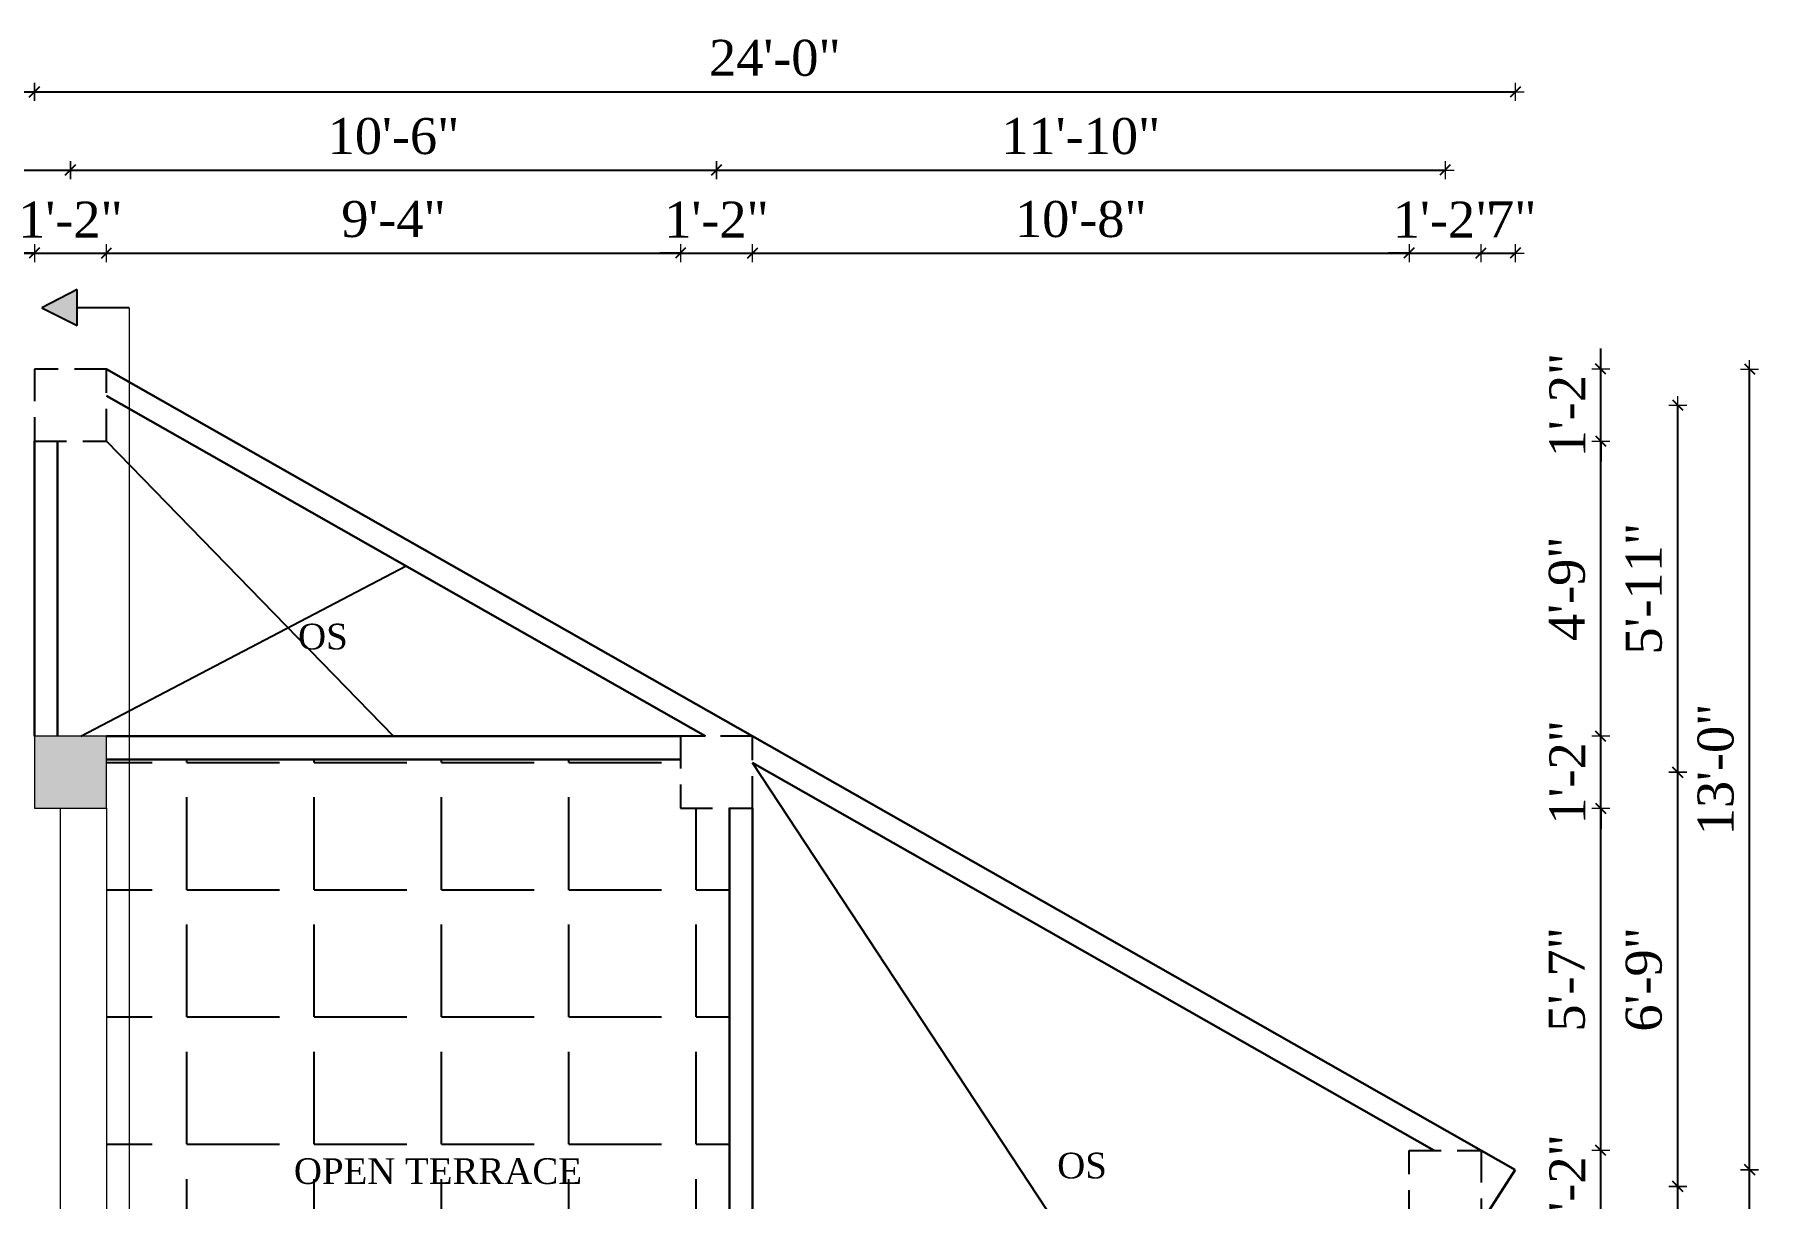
# Model space of a CAD drawing. Header units: inches. Extents: x 151827 to 346502, y -56182 to -23217.
# Drawn here: x 155697.4 to 156032.5, y -31789.5 to -31563.2 of the extents above; entities that cross this region are included whole.
import ezdxf

# ---------------------------------------------------------------- set-up
doc = ezdxf.new("R2010")
doc.units = ezdxf.units.IN
doc.header["$LTSCALE"] = 5
doc.header["$MEASUREMENT"] = 0
doc.linetypes.add('HIDDEN', pattern=[0.375, 0.25, -0.125])
doc.layers.add('A-WALL', color=7, linetype='Continuous', lineweight=9)
doc.layers.add('Dimension', color=7, linetype='Continuous', lineweight=18)
doc.layers.add('dim line', color=7, linetype='Continuous', lineweight=15, true_color=0xfab2b2)
doc.layers.add('TEXT', color=6, linetype='Continuous')
doc.layers.add('WALL', color=7, linetype='Continuous')
doc.styles.add('ordinary', font='times.ttf')
doc.dimstyles.new('Copy of 96', dxfattribs={"dimtxt": 7, "dimasz": 4, "dimexe": 0.5, "dimexo": 0.5, "dimgap": 3, "dimtad": 1, "dimdec": 1, "dimzin": 11, "dimdsep": 46, "dimlunit": 4, "dimtxsty": 'ordinary', "dimblk": 'OBLIQUE', "dimcen": 0.09, "dimse1": 1, "dimse2": 1, "dimclrt": 6, "dimazin": 0, "dimtfac": 1, "dimtdec": 1, "dimtix": 1, "dimtmove": 2, "dimatfit": 3, "dimldrblk": 'leader', "dimfxl": 0.5, "dimfxlon": 1, "dimtolj": 1, "dimtzin": 0, "dimarcsym": 0})

# ---------------------------------------------------------------- blocks, each defined once
blk = doc.blocks.new('oblique')
at = {"color": 0, "lineweight": -2}
blk.add_line((0.25, 0.25), (-0.25, -0.25), dxfattribs=at)
at = {"layer": 'dim line', "lineweight": 9}
for p, q in [((-0.4375, 0), (0.4375, 0)), ((0, 0.4375), (0, -0.4375))]:
    blk.add_line(p, q, dxfattribs=at)
blk = doc.blocks.new('*D1806')
at = {"layer": 'A-WALL', "color": 0, "lineweight": -2, "ltscale": 5, "transparency": 16777216}
for p, q in [((156001.83, -31780.17), (156001.83, -31776.17)), ((156001.83, -31794.17), (156001.83, -31780.17)), ((156001.83, -31794.17), (156001.83, -31798.17))]:
    blk.add_line(p, q, dxfattribs=at)
at = {"layer": 'Defpoints', "color": 0, "ltscale": 5, "transparency": 16777216}
for p in [(155978.57, -31780.17), (156001.83, -31780.17), (155978.57, -31794.17)]:
    blk.add_point(p, dxfattribs=at)
at = {"layer": 'A-WALL', "color": 0, "lineweight": -2, "ltscale": 5, "transparency": 16777216, "xscale": 4, "yscale": 4, "zscale": 4}
for p, rotation in [((156001.83, -31780.17), 270), ((156001.83, -31794.17), 90)]:
    blk.add_blockref('oblique', p, dxfattribs=dict(at, rotation=rotation))
at = {"layer": 'A-WALL', "color": 6, "ltscale": 5, "transparency": 16777216, "insert": (155995.33, -31787.17), "char_height": 7, "attachment_point": 5, "rotation": 90, "style": 'ordinary'}
blk.add_mtext('\\A1;1\'-2"', dxfattribs=at)
blk = doc.blocks.new('_OBLIQUE')
at = {"color": 0, "linetype": 'ByBlock'}
blk.add_line((-0.5, -0.5), (0.5, 0.5), dxfattribs=at)
blk = doc.blocks.new('leader')
at = {"layer": 'Dimension'}
for p, q in [((0, -4.328), (0, 4.328)), ((-4.424, 0), (4.424, 0))]:
    blk.add_line(p, q, dxfattribs=at)
blk = doc.blocks.new('*D1807')
at = {"layer": 'A-WALL', "color": 0, "lineweight": -2, "ltscale": 5, "transparency": 16777216}
blk.add_line((156001.83, -31780.17), (156001.83, -31713.67), dxfattribs=at)
at = {"layer": 'Defpoints', "color": 0, "ltscale": 5, "transparency": 16777216}
for p in [(155836.95, -31713.67), (156001.83, -31713.67), (155978.57, -31780.17)]:
    blk.add_point(p, dxfattribs=at)
at = {"layer": 'A-WALL', "color": 0, "lineweight": -2, "ltscale": 5, "transparency": 16777216, "xscale": 4, "yscale": 4, "zscale": 4}
for p, rotation in [((156001.83, -31713.67), 90), ((156001.83, -31780.17), 270)]:
    blk.add_blockref('oblique', p, dxfattribs=dict(at, rotation=rotation))
at = {"layer": 'A-WALL', "color": 6, "ltscale": 5, "transparency": 16777216, "insert": (155995.26, -31746.92), "char_height": 7, "attachment_point": 5, "rotation": 90, "style": 'ordinary'}
blk.add_mtext('\\A1;5\'-7"', dxfattribs=at)
blk = doc.blocks.new('*D1808')
at = {"layer": 'A-WALL', "color": 0, "lineweight": -2, "ltscale": 5, "transparency": 16777216}
for p, q in [((156001.83, -31699.67), (156001.83, -31695.67)), ((156001.83, -31713.67), (156001.83, -31699.67)), ((156001.83, -31713.67), (156001.83, -31717.67))]:
    blk.add_line(p, q, dxfattribs=at)
at = {"layer": 'Defpoints', "color": 0, "ltscale": 5, "transparency": 16777216}
for p in [(155836.95, -31699.67), (156001.83, -31699.67), (155836.95, -31713.67)]:
    blk.add_point(p, dxfattribs=at)
at = {"layer": 'A-WALL', "color": 0, "lineweight": -2, "ltscale": 5, "transparency": 16777216, "xscale": 4, "yscale": 4, "zscale": 4}
for p, rotation in [((156001.83, -31699.67), 270), ((156001.83, -31713.67), 90)]:
    blk.add_blockref('oblique', p, dxfattribs=dict(at, rotation=rotation))
at = {"layer": 'A-WALL', "color": 6, "ltscale": 5, "transparency": 16777216, "insert": (155995.33, -31706.67), "char_height": 7, "attachment_point": 5, "rotation": 90, "style": 'ordinary'}
blk.add_mtext('\\A1;1\'-2"', dxfattribs=at)
blk = doc.blocks.new('*D1809')
at = {"layer": 'A-WALL', "color": 0, "lineweight": -2, "ltscale": 5, "transparency": 16777216}
blk.add_line((156001.83, -31699.67), (156001.83, -31642.28), dxfattribs=at)
at = {"layer": 'Defpoints', "color": 0, "ltscale": 5, "transparency": 16777216}
for p in [(155711.38, -31642.28), (156001.83, -31642.28), (155836.95, -31699.67)]:
    blk.add_point(p, dxfattribs=at)
at = {"layer": 'A-WALL', "color": 0, "lineweight": -2, "ltscale": 5, "transparency": 16777216, "xscale": 4, "yscale": 4, "zscale": 4}
for p, rotation in [((156001.83, -31642.28), 90), ((156001.83, -31699.67), 270)]:
    blk.add_blockref('oblique', p, dxfattribs=dict(at, rotation=rotation))
at = {"layer": 'A-WALL', "color": 6, "ltscale": 5, "transparency": 16777216, "insert": (155995.26, -31670.98), "char_height": 7, "attachment_point": 5, "rotation": 90, "style": 'ordinary'}
blk.add_mtext('\\A1;4\'-9"', dxfattribs=at)
blk = doc.blocks.new('*D1810')
at = {"layer": 'Defpoints', "color": 0, "linetype": 'HIDDEN', "ltscale": 5, "transparency": 16777216}
for p in [(155711.38, -31628.28), (156001.83, -31628.28), (155711.38, -31642.28)]:
    blk.add_point(p, dxfattribs=at)
at = {"layer": 'WALL', "color": 0, "lineweight": -2, "ltscale": 5, "transparency": 16777216}
for p, q in [((156001.83, -31628.28), (156001.83, -31624.28)), ((156001.83, -31642.28), (156001.83, -31628.28)), ((156001.83, -31642.28), (156001.83, -31646.28))]:
    blk.add_line(p, q, dxfattribs=at)
at = {"layer": 'WALL', "color": 0, "linetype": 'HIDDEN', "lineweight": -2, "ltscale": 5, "transparency": 16777216, "xscale": 4, "yscale": 4, "zscale": 4}
for p, rotation in [((156001.83, -31628.28), 270), ((156001.83, -31642.28), 90)]:
    blk.add_blockref('oblique', p, dxfattribs=dict(at, rotation=rotation))
at = {"layer": 'WALL', "color": 6, "linetype": 'HIDDEN', "ltscale": 5, "transparency": 16777216, "insert": (155995.33, -31635.28), "char_height": 7, "attachment_point": 5, "rotation": 90, "style": 'ordinary'}
blk.add_mtext('\\A1;1\'-2"', dxfattribs=at)
blk = doc.blocks.new('*D1811')
at = {"layer": 'A-WALL', "color": 0, "lineweight": -2, "ltscale": 5, "transparency": 16777216}
blk.add_line((156016.78, -31846.95), (156016.78, -31787.17), dxfattribs=at)
at = {"layer": 'Defpoints', "color": 0, "ltscale": 5, "transparency": 16777216}
for p in [(155971.57, -31787.17), (156016.78, -31787.17), (155932.96, -31846.95)]:
    blk.add_point(p, dxfattribs=at)
at = {"layer": 'A-WALL', "color": 0, "lineweight": -2, "ltscale": 5, "transparency": 16777216, "xscale": 4, "yscale": 4, "zscale": 4}
for p, rotation in [((156016.78, -31787.17), 90), ((156016.78, -31846.95), 270)]:
    blk.add_blockref('oblique', p, dxfattribs=dict(at, rotation=rotation))
at = {"layer": 'A-WALL', "color": 6, "ltscale": 5, "transparency": 16777216, "insert": (156010.22, -31817.06), "char_height": 7, "attachment_point": 5, "rotation": 90, "style": 'ordinary'}
blk.add_mtext('\\A1;5\'-0"', dxfattribs=at)
blk = doc.blocks.new('*D1812')
at = {"layer": 'A-WALL', "color": 0, "lineweight": -2, "ltscale": 5, "transparency": 16777216}
blk.add_line((156016.78, -31787.17), (156016.78, -31706.67), dxfattribs=at)
at = {"layer": 'Defpoints', "color": 0, "ltscale": 5, "transparency": 16777216}
for p in [(155829.95, -31706.67), (156016.78, -31706.67), (155971.57, -31787.17)]:
    blk.add_point(p, dxfattribs=at)
at = {"layer": 'A-WALL', "color": 0, "lineweight": -2, "ltscale": 5, "transparency": 16777216, "xscale": 4, "yscale": 4, "zscale": 4}
for p, rotation in [((156016.78, -31706.67), 90), ((156016.78, -31787.17), 270)]:
    blk.add_blockref('oblique', p, dxfattribs=dict(at, rotation=rotation))
at = {"layer": 'A-WALL', "color": 6, "ltscale": 5, "transparency": 16777216, "insert": (156010.21, -31746.92), "char_height": 7, "attachment_point": 5, "rotation": 90, "style": 'ordinary'}
blk.add_mtext('\\A1;6\'-9"', dxfattribs=at)
blk = doc.blocks.new('*D1813')
at = {"layer": 'A-WALL', "color": 0, "lineweight": -2, "ltscale": 5, "transparency": 16777216}
blk.add_line((156016.78, -31706.67), (156016.78, -31635.28), dxfattribs=at)
at = {"layer": 'Defpoints', "color": 0, "ltscale": 5, "transparency": 16777216}
for p in [(155704.38, -31635.28), (156016.78, -31635.28), (155829.95, -31706.67)]:
    blk.add_point(p, dxfattribs=at)
at = {"layer": 'A-WALL', "color": 0, "lineweight": -2, "ltscale": 5, "transparency": 16777216, "xscale": 4, "yscale": 4, "zscale": 4}
for p, rotation in [((156016.78, -31635.28), 90), ((156016.78, -31706.67), 270)]:
    blk.add_blockref('oblique', p, dxfattribs=dict(at, rotation=rotation))
at = {"layer": 'A-WALL', "color": 6, "ltscale": 5, "transparency": 16777216, "insert": (156010.22, -31670.98), "char_height": 7, "attachment_point": 5, "rotation": 90, "style": 'ordinary'}
blk.add_mtext('\\A1;5\'-11"', dxfattribs=at)
blk = doc.blocks.new('*D1814')
at = {"layer": 'A-WALL', "color": 0, "lineweight": -2, "ltscale": 5, "transparency": 16777216}
blk.add_line((156030.74, -31892.95), (156030.74, -31783.94), dxfattribs=at)
at = {"layer": 'Defpoints', "color": 0, "ltscale": 5, "transparency": 16777216}
for p in [(155985.2, -31783.94), (156030.74, -31783.94), (155914.76, -31892.95)]:
    blk.add_point(p, dxfattribs=at)
at = {"layer": 'A-WALL', "color": 0, "lineweight": -2, "ltscale": 5, "transparency": 16777216, "xscale": 4, "yscale": 4, "zscale": 4}
for p, rotation in [((156030.74, -31783.94), 90), ((156030.74, -31892.95), 270)]:
    blk.add_blockref('oblique', p, dxfattribs=dict(at, rotation=rotation))
at = {"layer": 'A-WALL', "color": 6, "ltscale": 5, "transparency": 16777216, "insert": (156024.17, -31838.45), "char_height": 7, "attachment_point": 5, "rotation": 90, "style": 'ordinary'}
blk.add_mtext('\\A1;9\'-1"', dxfattribs=at)
blk = doc.blocks.new('*D1815')
at = {"layer": 'A-WALL', "color": 0, "lineweight": -2, "ltscale": 5, "transparency": 16777216}
blk.add_line((156030.74, -31783.94), (156030.74, -31628.28), dxfattribs=at)
at = {"layer": 'Defpoints', "color": 0, "ltscale": 5, "transparency": 16777216}
for p in [(155711.38, -31628.28), (156030.74, -31628.28), (155985.2, -31783.94)]:
    blk.add_point(p, dxfattribs=at)
at = {"layer": 'A-WALL', "color": 0, "lineweight": -2, "ltscale": 5, "transparency": 16777216, "xscale": 4, "yscale": 4, "zscale": 4}
for p, rotation in [((156030.74, -31628.28), 90), ((156030.74, -31783.94), 270)]:
    blk.add_blockref('oblique', p, dxfattribs=dict(at, rotation=rotation))
at = {"layer": 'A-WALL', "color": 6, "ltscale": 5, "transparency": 16777216, "insert": (156024.18, -31706.11), "char_height": 7, "attachment_point": 5, "rotation": 90, "style": 'ordinary'}
blk.add_mtext('\\A1;13\'-0"', dxfattribs=at)
blk = doc.blocks.new('*D1802')
at = {"layer": 'A-WALL', "color": 0, "lineweight": -2, "ltscale": 5, "transparency": 16777216}
blk.add_line((155549.1, -31705.85), (155550.86, -31631.65), dxfattribs=at)
at = {"layer": 'Defpoints', "color": 0, "ltscale": 5, "transparency": 16777216}
for p in [(155550.86, -31631.65), (155704.38, -31635.28), (155583.5, -31706.67)]:
    blk.add_point(p, dxfattribs=at)
at = {"layer": 'A-WALL', "color": 0, "lineweight": -2, "ltscale": 5, "transparency": 16777216, "xscale": 4, "yscale": 4, "zscale": 4}
for p, rotation in [((155550.86, -31631.65), 88.64238169298181), ((155549.1, -31705.85), 268.6423816929818)]:
    blk.add_blockref('oblique', p, dxfattribs=dict(at, rotation=rotation))
at = {"layer": 'A-WALL', "color": 6, "ltscale": 5, "transparency": 16777216, "insert": (155543.42, -31668.59), "char_height": 7, "attachment_point": 5, "rotation": 88.6424, "style": 'ordinary'}
blk.add_mtext('\\A1;6\'-2"', dxfattribs=at)
blk = doc.blocks.new('*D1827')
at = {"layer": 'A-WALL', "color": 0, "lineweight": -2, "ltscale": 5, "transparency": 16777216}
blk.add_line((155978.57, -31919.56), (155985.2, -31919.56), dxfattribs=at)
at = {"layer": 'Defpoints', "color": 0, "ltscale": 5, "transparency": 16777216}
for p in [(155985.2, -31783.94), (155978.57, -31794.17), (155985.2, -31919.56)]:
    blk.add_point(p, dxfattribs=at)
at = {"layer": 'A-WALL', "color": 0, "lineweight": -2, "ltscale": 5, "transparency": 16777216, "xscale": 4, "yscale": 4, "zscale": 4, "rotation": 180}
blk.add_blockref('oblique', (155978.57, -31919.56), dxfattribs=at)
at = {"layer": 'A-WALL', "color": 0, "lineweight": -2, "ltscale": 5, "transparency": 16777216, "xscale": 4, "yscale": 4, "zscale": 4}
blk.add_blockref('oblique', (155985.2, -31919.56), dxfattribs=at)
at = {"layer": 'A-WALL', "color": 6, "ltscale": 5, "transparency": 16777216, "insert": (155983.61, -31912.95), "char_height": 7, "attachment_point": 5, "style": 'ordinary'}
blk.add_mtext('\\A1;7"', dxfattribs=at)
blk = doc.blocks.new('*D1831')
at = {"layer": 'A-WALL', "color": 0, "lineweight": -2, "ltscale": 5, "transparency": 16777216}
blk.add_line((155932.96, -31932.8), (155971.57, -31932.8), dxfattribs=at)
at = {"layer": 'Defpoints', "color": 0, "ltscale": 5, "transparency": 16777216}
for p in [(155971.57, -31787.17), (155932.96, -31846.95), (155971.57, -31932.8)]:
    blk.add_point(p, dxfattribs=at)
at = {"layer": 'A-WALL', "color": 0, "lineweight": -2, "ltscale": 5, "transparency": 16777216, "xscale": 4, "yscale": 4, "zscale": 4, "rotation": 180}
blk.add_blockref('oblique', (155932.96, -31932.8), dxfattribs=at)
at = {"layer": 'A-WALL', "color": 0, "lineweight": -2, "ltscale": 5, "transparency": 16777216, "xscale": 4, "yscale": 4, "zscale": 4}
blk.add_blockref('oblique', (155971.57, -31932.8), dxfattribs=at)
at = {"layer": 'A-WALL', "color": 6, "ltscale": 5, "transparency": 16777216, "insert": (155952.26, -31926.24), "char_height": 7, "attachment_point": 5, "style": 'ordinary'}
blk.add_mtext('\\A1;3\'-3"', dxfattribs=at)
blk = doc.blocks.new('*D1833')
at = {"layer": 'A-WALL', "color": 0, "lineweight": -2, "ltscale": 5, "transparency": 16777216}
blk.add_line((155939.64, -31945.86), (155985.2, -31945.86), dxfattribs=at)
at = {"layer": 'Defpoints', "color": 0, "ltscale": 5, "transparency": 16777216}
for p in [(155985.2, -31783.94), (155939.64, -31853.95), (155985.2, -31945.86)]:
    blk.add_point(p, dxfattribs=at)
at = {"layer": 'A-WALL', "color": 0, "lineweight": -2, "ltscale": 5, "transparency": 16777216, "xscale": 4, "yscale": 4, "zscale": 4, "rotation": 180}
blk.add_blockref('oblique', (155939.64, -31945.86), dxfattribs=at)
at = {"layer": 'A-WALL', "color": 0, "lineweight": -2, "ltscale": 5, "transparency": 16777216, "xscale": 4, "yscale": 4, "zscale": 4}
blk.add_blockref('oblique', (155985.2, -31945.86), dxfattribs=at)
at = {"layer": 'A-WALL', "color": 6, "ltscale": 5, "transparency": 16777216, "insert": (155962.42, -31939.3), "char_height": 7, "attachment_point": 5, "style": 'ordinary'}
blk.add_mtext('\\A1;3\'-10"', dxfattribs=at)
blk = doc.blocks.new('*D1835')
at = {"layer": 'A-WALL', "color": 0, "lineweight": -2, "ltscale": 5, "transparency": 16777216}
blk.add_line((155590.5, -31605.73), (155697.38, -31605.73), dxfattribs=at)
at = {"layer": 'Defpoints', "color": 0, "ltscale": 5, "transparency": 16777216}
for p in [(155697.38, -31605.73), (155697.38, -31628.28), (155590.5, -31699.67)]:
    blk.add_point(p, dxfattribs=at)
at = {"layer": 'A-WALL', "color": 0, "lineweight": -2, "ltscale": 5, "transparency": 16777216, "xscale": 4, "yscale": 4, "zscale": 4, "rotation": 180}
blk.add_blockref('oblique', (155590.5, -31605.73), dxfattribs=at)
at = {"layer": 'A-WALL', "color": 0, "lineweight": -2, "ltscale": 5, "transparency": 16777216, "xscale": 4, "yscale": 4, "zscale": 4}
blk.add_blockref('oblique', (155697.38, -31605.73), dxfattribs=at)
at = {"layer": 'A-WALL', "color": 6, "ltscale": 5, "transparency": 16777216, "insert": (155643.94, -31599.17), "char_height": 7, "attachment_point": 5, "style": 'ordinary'}
blk.add_mtext('\\A1;8\'-11"', dxfattribs=at)
blk = doc.blocks.new('*D1836')
at = {"layer": 'A-WALL', "color": 0, "lineweight": -2, "ltscale": 5, "transparency": 16777216}
for p, q in [((155697.38, -31605.73), (155693.38, -31605.73)), ((155697.38, -31605.73), (155711.38, -31605.73)), ((155711.38, -31605.73), (155715.38, -31605.73))]:
    blk.add_line(p, q, dxfattribs=at)
at = {"layer": 'Defpoints', "color": 0, "ltscale": 5, "transparency": 16777216}
for p in [(155711.38, -31605.73), (155697.38, -31628.28), (155711.38, -31628.28)]:
    blk.add_point(p, dxfattribs=at)
at = {"layer": 'A-WALL', "color": 0, "lineweight": -2, "ltscale": 5, "transparency": 16777216, "xscale": 4, "yscale": 4, "zscale": 4}
blk.add_blockref('oblique', (155697.38, -31605.73), dxfattribs=at)
at = {"layer": 'A-WALL', "color": 0, "lineweight": -2, "ltscale": 5, "transparency": 16777216, "xscale": 4, "yscale": 4, "zscale": 4, "rotation": 180}
blk.add_blockref('oblique', (155711.38, -31605.73), dxfattribs=at)
at = {"layer": 'A-WALL', "color": 6, "ltscale": 5, "transparency": 16777216, "insert": (155704.38, -31599.23), "char_height": 7, "attachment_point": 5, "style": 'ordinary'}
blk.add_mtext('\\A1;1\'-2"', dxfattribs=at)
blk = doc.blocks.new('*D1837')
at = {"layer": 'A-WALL', "color": 0, "lineweight": -2, "ltscale": 5, "transparency": 16777216}
blk.add_line((155711.38, -31605.73), (155822.95, -31605.73), dxfattribs=at)
at = {"layer": 'Defpoints', "color": 0, "ltscale": 5, "transparency": 16777216}
for p in [(155822.95, -31605.73), (155711.38, -31628.28), (155822.95, -31699.67)]:
    blk.add_point(p, dxfattribs=at)
at = {"layer": 'A-WALL', "color": 0, "lineweight": -2, "ltscale": 5, "transparency": 16777216, "xscale": 4, "yscale": 4, "zscale": 4, "rotation": 180}
blk.add_blockref('oblique', (155711.38, -31605.73), dxfattribs=at)
at = {"layer": 'A-WALL', "color": 0, "lineweight": -2, "ltscale": 5, "transparency": 16777216, "xscale": 4, "yscale": 4, "zscale": 4}
blk.add_blockref('oblique', (155822.95, -31605.73), dxfattribs=at)
at = {"layer": 'A-WALL', "color": 6, "ltscale": 5, "transparency": 16777216, "insert": (155767.17, -31599.16), "char_height": 7, "attachment_point": 5, "style": 'ordinary'}
blk.add_mtext('\\A1;9\'-4"', dxfattribs=at)
blk = doc.blocks.new('*D1838')
at = {"layer": 'A-WALL', "color": 0, "lineweight": -2, "ltscale": 5, "transparency": 16777216}
for p, q in [((155822.95, -31605.73), (155818.95, -31605.73)), ((155822.95, -31605.73), (155836.95, -31605.73)), ((155836.95, -31605.73), (155840.95, -31605.73))]:
    blk.add_line(p, q, dxfattribs=at)
at = {"layer": 'Defpoints', "color": 0, "ltscale": 5, "transparency": 16777216}
for p in [(155836.95, -31605.73), (155822.95, -31699.67), (155836.95, -31699.67)]:
    blk.add_point(p, dxfattribs=at)
at = {"layer": 'A-WALL', "color": 0, "lineweight": -2, "ltscale": 5, "transparency": 16777216, "xscale": 4, "yscale": 4, "zscale": 4}
blk.add_blockref('oblique', (155822.95, -31605.73), dxfattribs=at)
at = {"layer": 'A-WALL', "color": 0, "lineweight": -2, "ltscale": 5, "transparency": 16777216, "xscale": 4, "yscale": 4, "zscale": 4, "rotation": 180}
blk.add_blockref('oblique', (155836.95, -31605.73), dxfattribs=at)
at = {"layer": 'A-WALL', "color": 6, "ltscale": 5, "transparency": 16777216, "insert": (155829.95, -31599.23), "char_height": 7, "attachment_point": 5, "style": 'ordinary'}
blk.add_mtext('\\A1;1\'-2"', dxfattribs=at)
blk = doc.blocks.new('*D1839')
at = {"layer": 'A-WALL', "color": 0, "lineweight": -2, "ltscale": 5, "transparency": 16777216}
blk.add_line((155836.95, -31605.73), (155964.57, -31605.73), dxfattribs=at)
at = {"layer": 'Defpoints', "color": 0, "ltscale": 5, "transparency": 16777216}
for p in [(155964.57, -31605.73), (155836.95, -31699.67), (155964.57, -31780.17)]:
    blk.add_point(p, dxfattribs=at)
at = {"layer": 'A-WALL', "color": 0, "lineweight": -2, "ltscale": 5, "transparency": 16777216, "xscale": 4, "yscale": 4, "zscale": 4, "rotation": 180}
blk.add_blockref('oblique', (155836.95, -31605.73), dxfattribs=at)
at = {"layer": 'A-WALL', "color": 0, "lineweight": -2, "ltscale": 5, "transparency": 16777216, "xscale": 4, "yscale": 4, "zscale": 4}
blk.add_blockref('oblique', (155964.57, -31605.73), dxfattribs=at)
at = {"layer": 'A-WALL', "color": 6, "ltscale": 5, "transparency": 16777216, "insert": (155900.76, -31599.17), "char_height": 7, "attachment_point": 5, "style": 'ordinary'}
blk.add_mtext('\\A1;10\'-8"', dxfattribs=at)
blk = doc.blocks.new('*D1840')
at = {"layer": 'A-WALL', "color": 0, "lineweight": -2, "ltscale": 5, "transparency": 16777216}
for p, q in [((155964.57, -31605.73), (155960.57, -31605.73)), ((155964.57, -31605.73), (155978.57, -31605.73)), ((155978.57, -31605.73), (155982.57, -31605.73))]:
    blk.add_line(p, q, dxfattribs=at)
at = {"layer": 'Defpoints', "color": 0, "ltscale": 5, "transparency": 16777216}
for p in [(155978.57, -31605.73), (155964.57, -31780.17), (155978.57, -31780.17)]:
    blk.add_point(p, dxfattribs=at)
at = {"layer": 'A-WALL', "color": 0, "lineweight": -2, "ltscale": 5, "transparency": 16777216, "xscale": 4, "yscale": 4, "zscale": 4}
blk.add_blockref('oblique', (155964.57, -31605.73), dxfattribs=at)
at = {"layer": 'A-WALL', "color": 0, "lineweight": -2, "ltscale": 5, "transparency": 16777216, "xscale": 4, "yscale": 4, "zscale": 4, "rotation": 180}
blk.add_blockref('oblique', (155978.57, -31605.73), dxfattribs=at)
at = {"layer": 'A-WALL', "color": 6, "ltscale": 5, "transparency": 16777216, "insert": (155971.57, -31599.23), "char_height": 7, "attachment_point": 5, "style": 'ordinary'}
blk.add_mtext('\\A1;1\'-2"', dxfattribs=at)
blk = doc.blocks.new('*D1841')
at = {"layer": 'A-WALL', "color": 0, "lineweight": -2, "ltscale": 5, "transparency": 16777216}
blk.add_line((155978.57, -31605.73), (155985.2, -31605.73), dxfattribs=at)
at = {"layer": 'Defpoints', "color": 0, "ltscale": 5, "transparency": 16777216}
for p in [(155985.2, -31605.73), (155978.57, -31780.17), (155985.2, -31783.94)]:
    blk.add_point(p, dxfattribs=at)
at = {"layer": 'A-WALL', "color": 0, "lineweight": -2, "ltscale": 5, "transparency": 16777216, "xscale": 4, "yscale": 4, "zscale": 4, "rotation": 180}
blk.add_blockref('oblique', (155978.57, -31605.73), dxfattribs=at)
at = {"layer": 'A-WALL', "color": 0, "lineweight": -2, "ltscale": 5, "transparency": 16777216, "xscale": 4, "yscale": 4, "zscale": 4}
blk.add_blockref('oblique', (155985.2, -31605.73), dxfattribs=at)
at = {"layer": 'A-WALL', "color": 6, "ltscale": 5, "transparency": 16777216, "insert": (155984.53, -31599.15), "char_height": 7, "attachment_point": 5, "style": 'ordinary'}
blk.add_mtext('\\A1;7"', dxfattribs=at)
blk = doc.blocks.new('*D1842')
at = {"layer": 'A-WALL', "color": 0, "lineweight": -2, "ltscale": 5, "transparency": 16777216}
blk.add_line((155583.5, -31589.6), (155704.38, -31589.6), dxfattribs=at)
at = {"layer": 'Defpoints', "color": 0, "ltscale": 5, "transparency": 16777216}
for p in [(155704.38, -31589.6), (155583.5, -31706.67), (155704.38, -31706.67)]:
    blk.add_point(p, dxfattribs=at)
at = {"layer": 'A-WALL', "color": 0, "lineweight": -2, "ltscale": 5, "transparency": 16777216, "xscale": 4, "yscale": 4, "zscale": 4, "rotation": 180}
blk.add_blockref('oblique', (155583.5, -31589.6), dxfattribs=at)
at = {"layer": 'A-WALL', "color": 0, "lineweight": -2, "ltscale": 5, "transparency": 16777216, "xscale": 4, "yscale": 4, "zscale": 4}
blk.add_blockref('oblique', (155704.38, -31589.6), dxfattribs=at)
at = {"layer": 'A-WALL', "color": 6, "ltscale": 5, "transparency": 16777216, "insert": (155643.94, -31583.04), "char_height": 7, "attachment_point": 5, "style": 'ordinary'}
blk.add_mtext('\\A1;10\'-1"', dxfattribs=at)
blk = doc.blocks.new('*D1843')
at = {"layer": 'A-WALL', "color": 0, "lineweight": -2, "ltscale": 5, "transparency": 16777216}
blk.add_line((155704.38, -31589.6), (155829.95, -31589.6), dxfattribs=at)
at = {"layer": 'Defpoints', "color": 0, "ltscale": 5, "transparency": 16777216}
for p in [(155829.95, -31589.6), (155704.38, -31706.67), (155829.95, -31706.67)]:
    blk.add_point(p, dxfattribs=at)
at = {"layer": 'A-WALL', "color": 0, "lineweight": -2, "ltscale": 5, "transparency": 16777216, "xscale": 4, "yscale": 4, "zscale": 4, "rotation": 180}
blk.add_blockref('oblique', (155704.38, -31589.6), dxfattribs=at)
at = {"layer": 'A-WALL', "color": 0, "lineweight": -2, "ltscale": 5, "transparency": 16777216, "xscale": 4, "yscale": 4, "zscale": 4}
blk.add_blockref('oblique', (155829.95, -31589.6), dxfattribs=at)
at = {"layer": 'A-WALL', "color": 6, "ltscale": 5, "transparency": 16777216, "insert": (155767.17, -31583.04), "char_height": 7, "attachment_point": 5, "style": 'ordinary'}
blk.add_mtext('\\A1;10\'-6"', dxfattribs=at)
blk = doc.blocks.new('*D1844')
at = {"layer": 'A-WALL', "color": 0, "lineweight": -2, "ltscale": 5, "transparency": 16777216}
blk.add_line((155829.95, -31589.6), (155971.57, -31589.6), dxfattribs=at)
at = {"layer": 'Defpoints', "color": 0, "ltscale": 5, "transparency": 16777216}
for p in [(155971.57, -31589.6), (155829.95, -31706.67), (155971.57, -31787.17)]:
    blk.add_point(p, dxfattribs=at)
at = {"layer": 'A-WALL', "color": 0, "lineweight": -2, "ltscale": 5, "transparency": 16777216, "xscale": 4, "yscale": 4, "zscale": 4, "rotation": 180}
blk.add_blockref('oblique', (155829.95, -31589.6), dxfattribs=at)
at = {"layer": 'A-WALL', "color": 0, "lineweight": -2, "ltscale": 5, "transparency": 16777216, "xscale": 4, "yscale": 4, "zscale": 4}
blk.add_blockref('oblique', (155971.57, -31589.6), dxfattribs=at)
at = {"layer": 'A-WALL', "color": 6, "ltscale": 5, "transparency": 16777216, "insert": (155900.76, -31583.04), "char_height": 7, "attachment_point": 5, "style": 'ordinary'}
blk.add_mtext('\\A1;11\'-10"', dxfattribs=at)
blk = doc.blocks.new('*D1845')
at = {"layer": 'A-WALL', "color": 0, "lineweight": -2, "ltscale": 5, "transparency": 16777216}
blk.add_line((155576.5, -31574.4), (155697.38, -31574.4), dxfattribs=at)
at = {"layer": 'Defpoints', "color": 0, "ltscale": 5, "transparency": 16777216}
for p in [(155697.38, -31574.4), (155697.38, -31628.28), (155576.5, -31699.67)]:
    blk.add_point(p, dxfattribs=at)
at = {"layer": 'A-WALL', "color": 0, "lineweight": -2, "ltscale": 5, "transparency": 16777216, "xscale": 4, "yscale": 4, "zscale": 4, "rotation": 180}
blk.add_blockref('oblique', (155576.5, -31574.4), dxfattribs=at)
at = {"layer": 'A-WALL', "color": 0, "lineweight": -2, "ltscale": 5, "transparency": 16777216, "xscale": 4, "yscale": 4, "zscale": 4}
blk.add_blockref('oblique', (155697.38, -31574.4), dxfattribs=at)
at = {"layer": 'A-WALL', "color": 6, "ltscale": 5, "transparency": 16777216, "insert": (155636.94, -31567.83), "char_height": 7, "attachment_point": 5, "style": 'ordinary'}
blk.add_mtext('\\A1;10\'-1"', dxfattribs=at)
blk = doc.blocks.new('*D1846')
at = {"layer": 'A-WALL', "color": 0, "lineweight": -2, "ltscale": 5, "transparency": 16777216}
blk.add_line((155697.38, -31574.4), (155985.2, -31574.4), dxfattribs=at)
at = {"layer": 'Defpoints', "color": 0, "ltscale": 5, "transparency": 16777216}
for p in [(155985.2, -31574.4), (155697.38, -31628.28), (155985.2, -31783.94)]:
    blk.add_point(p, dxfattribs=at)
at = {"layer": 'A-WALL', "color": 0, "lineweight": -2, "ltscale": 5, "transparency": 16777216, "xscale": 4, "yscale": 4, "zscale": 4, "rotation": 180}
blk.add_blockref('oblique', (155697.38, -31574.4), dxfattribs=at)
at = {"layer": 'A-WALL', "color": 0, "lineweight": -2, "ltscale": 5, "transparency": 16777216, "xscale": 4, "yscale": 4, "zscale": 4}
blk.add_blockref('oblique', (155985.2, -31574.4), dxfattribs=at)
at = {"layer": 'A-WALL', "color": 6, "ltscale": 5, "transparency": 16777216, "insert": (155841.29, -31567.83), "char_height": 7, "attachment_point": 5, "style": 'ordinary'}
blk.add_mtext('\\A1;24\'-0"', dxfattribs=at)

msp = doc.modelspace()

# ---------------------------------------------------------------- hatches: boundary and pattern name
at = {"ltscale": 5}
msp.add_hatch(color=256, dxfattribs=at).paths.add_polyline_path([(155705.67, -31619.81), (155705.67, -31612.8), (155698.78, -31616.38)])
at = {"layer": 'WALL', "linetype": 'ByBlock', "ltscale": 5, "true_color": 0xf8991e}
h = msp.add_hatch(color=30, dxfattribs=at)
h.dxf.hatch_style = 1
h.paths.add_polyline_path([(155697.38, -31713.67), (155711.38, -31713.67), (155711.38, -31699.67), (155697.38, -31699.67)])
h = msp.add_hatch(dxfattribs=at)
h.set_pattern_fill('ANGLE', color=30, scale=90)
h.set_pattern_definition([(0, (0, 0), (0, 24.75), [18, -6.75]), (90, (0, 0), (-24.75, 2e-15), [18, -6.75])])
h.paths.add_polyline_path([(155832.45, -31713.67), (155822.95, -31713.67), (155822.95, -31704.17), (155715.77, -31704.17), (155715.77, -31888.45), (155912.31, -31888.45), (155934.6, -31853.95), (155836.95, -31853.95), (155822.95, -31853.95), (155822.95, -31839.95), (155832.45, -31839.95)])
h.paths.add_polyline_path([(155654.92, -31848.95), (155652.38, -31848.95), (155652.38, -31853.95), (155587.17, -31853.95), (155577.34, -31853.95), (155576.52, -31888.45), (155715.77, -31888.45), (155715.77, -31704.17), (155711.38, -31704.17), (155711.38, -31713.67), (155711.38, -31839.95), (155711.38, -31853.95), (155697.38, -31853.95), (155688.38, -31853.95), (155688.38, -31848.95), (155685.88, -31848.95), (155685.88, -31876.91, -0.414214)])
h.paths.add_polyline_path([(155746.52, -31788.08), (155803.83, -31788.08), (155803.83, -31780.42), (155746.52, -31780.42)], flags=24)

# ---------------------------------------------------------------- linework, layer by layer
at = {"ltscale": 5}
for p, q in [((155705.67, -31612.8, -72.71), (155698.78, -31616.38, -72.71)), ((155705.67, -31619.81, -72.71), (155705.67, -31612.8, -72.71)), ((155698.78, -31616.38, -72.71), (155705.67, -31619.81, -72.71)), ((155715.77, -31616.38, -72.71), (155705.67, -31616.38, -72.71))]:
    msp.add_line(p, q, dxfattribs=at)
at = {"layer": 'A-WALL', "ltscale": 5}
for p, q in [((155715.77, -31616.38, -72.71), (155715.77, -31904.95, -72.71)), ((155702.38, -31713.67, -72.71), (155702.38, -31839.95, -72.71)), ((155711.38, -31713.67, -72.71), (155711.38, -31839.95, -72.71))]:
    msp.add_line(p, q, dxfattribs=at)
at = {"layer": 'A-WALL', "lineweight": 30}
for p, q in [((155711.38, -31628.28, -72.71), (155836.95, -31699.67, -72.71)), ((155711.38, -31633.46, -72.71), (155827.84, -31699.67, -72.71)), ((155697.38, -31642.28, -72.71), (155697.38, -31699.67, -72.71)), ((155701.88, -31642.28, -72.71), (155701.88, -31699.67, -72.71)), ((155711.38, -31699.67, -72.71), (155822.95, -31699.67, -72.71)), ((155836.95, -31699.67, -72.71), (155985.2, -31783.94, -72.71)), ((155822.95, -31704.17, -72.71), (155711.38, -31704.17, -72.71)), ((155836.95, -31704.84, -72.71), (155969.46, -31780.17, -72.71)), ((155832.45, -31713.67, -72.71), (155832.45, -31840.45, -72.71)), ((155836.95, -31713.67, -72.71), (155836.95, -31840.45, -72.71)), ((155985.2, -31783.94, -72.71), (155939.96, -31853.95, -72.71))]:
    msp.add_line(p, q, dxfattribs=at)
at = {"layer": 'A-WALL', "ltscale": 5, "elevation": -72.71}
msp.add_lwpolyline([(155697.38, -31713.67), (155711.38, -31713.67), (155711.38, -31699.67), (155697.38, -31699.67)], close=True, dxfattribs=at)
at = {"layer": 'WALL', "color": 30, "linetype": 'ByBlock', "ltscale": 5, "true_color": 0xf8991e}
for p, q in [((155711.38, -31642.28, -72.71), (155767.17, -31699.67, -72.71)), ((155706.38, -31699.67, -72.71), (155769.61, -31666.56, -72.71)), ((155925.96, -31839.95, -72.71), (155836.95, -31704.84, -72.71))]:
    msp.add_line(p, q, dxfattribs=at)
at = {"layer": 'WALL', "color": 2, "linetype": 'HIDDEN', "ltscale": 5, "elevation": -72.71}
for points in [[(155697.38, -31642.28), (155711.38, -31642.28), (155711.38, -31628.28), (155697.38, -31628.28)], [(155822.95, -31713.67), (155836.95, -31713.67), (155836.95, -31699.67), (155822.95, -31699.67)], [(155964.57, -31780.17), (155978.57, -31780.17), (155978.57, -31794.17), (155964.57, -31794.17)]]:
    msp.add_lwpolyline(points, close=True, dxfattribs=at)

# ---------------------------------------------------------------- texts
at = {"layer": 'TEXT', "style": 'ordinary'}
for s, p in [('OS', (155748.62, -31682.78, -72.71)), ('OS', (155896.17, -31785.61, -72.71)), ('OPEN TERRACE', (155747.8, -31786.69, -72.71))]:
    msp.add_text(s, height=5, dxfattribs=at).set_placement(p)

# ---------------------------------------------------------------- dimensions: what is measured, and where the dimension line sits
at = {"layer": 'A-WALL', "ltscale": 5}
for base, p1, p2, picture, middle in [((155697.38, -31574.4, -72.71), (155576.5, -31699.67, -72.71), (155697.38, -31628.28, -72.71), '*D1845', (155636.94, -31567.83, -72.71)), ((155985.2, -31574.4, -72.71), (155697.38, -31628.28, -72.71), (155985.2, -31783.94, -72.71), '*D1846', (155841.29, -31567.83, -72.71)), ((155704.38, -31589.6, -72.71), (155583.5, -31706.67, -72.71), (155704.38, -31706.67, -72.71), '*D1842', (155643.94, -31583.04, -72.71)), ((155829.95, -31589.6, -72.71), (155704.38, -31706.67, -72.71), (155829.95, -31706.67, -72.71), '*D1843', (155767.17, -31583.04, -72.71)), ((155971.57, -31589.6, -72.71), (155829.95, -31706.67, -72.71), (155971.57, -31787.17, -72.71), '*D1844', (155900.76, -31583.04, -72.71)), ((155697.38, -31605.73, -72.71), (155590.5, -31699.67, -72.71), (155697.38, -31628.28, -72.71), '*D1835', (155643.94, -31599.17, -72.71)), ((155711.38, -31605.73, -72.71), (155697.38, -31628.28, -72.71), (155711.38, -31628.28, -72.71), '*D1836', (155704.38, -31599.23, -72.71)), ((155822.95, -31605.73, -72.71), (155711.38, -31628.28, -72.71), (155822.95, -31699.67, -72.71), '*D1837', (155767.17, -31599.16, -72.71)), ((155836.95, -31605.73, -72.71), (155822.95, -31699.67, -72.71), (155836.95, -31699.67, -72.71), '*D1838', (155829.95, -31599.23, -72.71)), ((155964.57, -31605.73, -72.71), (155836.95, -31699.67, -72.71), (155964.57, -31780.17, -72.71), '*D1839', (155900.76, -31599.17, -72.71)), ((155978.57, -31605.73, -72.71), (155964.57, -31780.17, -72.71), (155978.57, -31780.17, -72.71), '*D1840', (155971.57, -31599.23, -72.71)), ((155985.2, -31945.86, -72.71), (155939.64, -31853.95, -72.71), (155985.2, -31783.94, -72.71), '*D1833', (155962.42, -31939.3, -72.71)), ((155971.57, -31932.8, -72.71), (155932.96, -31846.95, -72.71), (155971.57, -31787.17, -72.71), '*D1831', (155952.26, -31926.24, -72.71))]:
    dim = msp.add_linear_dim(base=base, p1=p1, p2=p2, dimstyle='Copy of 96', override={"dimdec": 0, "dimblk": 'oblique', "dimtdec": 0, "dimarcsym": 1}, dxfattribs=at)
    dim.commit()
    dim.dimension.update_dxf_attribs({"geometry": picture, "text_midpoint": middle})
for base, p1, picture, middle in [((155985.2, -31605.73, -72.71), (155978.57, -31780.17, -72.71), '*D1841', (155984.53, -31599.15, -72.71)), ((155985.2, -31919.56, -72.71), (155978.57, -31794.17, -72.71), '*D1827', (155983.61, -31912.95, -72.71))]:
    dim = msp.add_linear_dim(base=base, p1=p1, p2=(155985.2, -31783.94, -72.71), dimstyle='Copy of 96', override={"dimdec": 0, "dimblk": 'oblique', "dimtdec": 0, "dimarcsym": 1}, dxfattribs=at)
    dim.commit()
    dim.dimension.update_dxf_attribs({"geometry": picture, "text_midpoint": middle, "dimtype": 160})
for base, p1, p2, angle, picture, middle in [((156030.74, -31628.28, -72.71), (155985.2, -31783.94, -72.71), (155711.38, -31628.28, -72.71), 90, '*D1815', (156024.18, -31706.11, -72.71)), ((155550.86, -31631.65, -72.71), (155583.5, -31706.67, -72.71), (155704.38, -31635.28, -72.71), 268.6424, '*D1802', (155543.42, -31668.59, -72.71)), ((156016.78, -31635.28, -72.71), (155829.95, -31706.67, -72.71), (155704.38, -31635.28, -72.71), 90, '*D1813', (156010.22, -31670.98, -72.71)), ((156001.83, -31642.28, -72.71), (155836.95, -31699.67, -72.71), (155711.38, -31642.28, -72.71), 90, '*D1809', (155995.26, -31670.98, -72.71)), ((156001.83, -31699.67, -72.71), (155836.95, -31713.67, -72.71), (155836.95, -31699.67, -72.71), 90, '*D1808', (155995.33, -31706.67, -72.71)), ((156016.7838, -31706.6674, -72.7113), (155971.5661, -31787.1746, -72.7113), (155829.95, -31706.6674, -72.7113), 90, '*D1812', (156010.2131, -31746.921, -72.7113)), ((156001.8258, -31713.6674, -72.7113), (155978.5661, -31780.1746, -72.7113), (155836.95, -31713.6674, -72.7113), 90, '*D1807', (155995.2551, -31746.921, -72.7113)), ((156001.83, -31780.17, -72.71), (155978.57, -31794.17, -72.71), (155978.57, -31780.17, -72.71), 90, '*D1806', (155995.33, -31787.17, -72.71)), ((156030.74, -31783.94, -72.71), (155914.76, -31892.95, -72.71), (155985.2, -31783.94, -72.71), 90, '*D1814', (156024.17, -31838.45, -72.71)), ((156016.78, -31787.17, -72.71), (155932.96, -31846.95, -72.71), (155971.57, -31787.17, -72.71), 90, '*D1811', (156010.22, -31817.06, -72.71))]:
    dim = msp.add_linear_dim(base=base, p1=p1, p2=p2, angle=angle, dimstyle='Copy of 96', override={"dimdec": 0, "dimblk": 'oblique', "dimtdec": 0, "dimarcsym": 1}, dxfattribs=at)
    dim.commit()
    dim.dimension.update_dxf_attribs({"geometry": picture, "text_midpoint": middle})
at = {"layer": 'WALL', "color": 2, "linetype": 'HIDDEN', "ltscale": 5}
dim = msp.add_linear_dim(base=(156001.83, -31628.28, -72.71), p1=(155711.38, -31642.28, -72.71), p2=(155711.38, -31628.28, -72.71), angle=90, dimstyle='Copy of 96', override={"dimdec": 0, "dimblk": 'oblique', "dimtdec": 0, "dimarcsym": 1}, dxfattribs=at)
dim.commit()
dim.dimension.update_dxf_attribs({"geometry": '*D1810', "text_midpoint": (155995.33, -31635.28, -72.71)})

doc.saveas('drawing.dxf')
